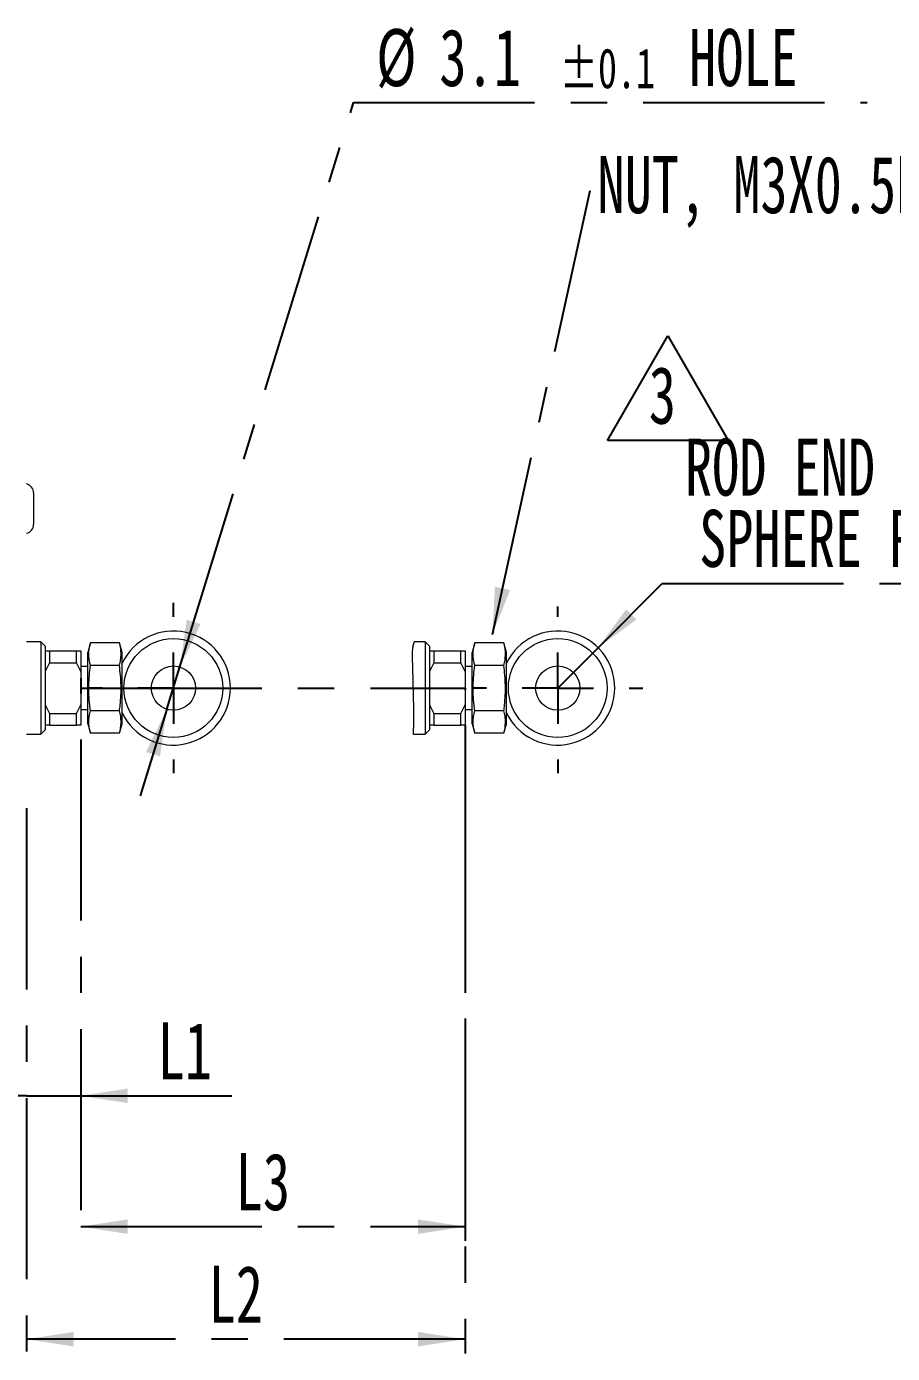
# Paper-space layout '시트2-ENG' of a CAD drawing. Header units: millimetres. Extents: x 5 to 415, y 5 to 292.
# Drawn here: x 175.1 to 235.9, y 133.9 to 226.9 of the extents above; entities that cross this region are included whole.
import ezdxf

# ---------------------------------------------------------------- set-up
doc = ezdxf.new("R2010")
doc.units = ezdxf.units.MM
doc.linetypes.add('CENTERX2', pattern=[20.32, 12.7, -2.54, 2.54, -2.54])
doc.layers.add('CENTER_LINE', color=7, linetype='CENTERX2')
doc.styles.add('SLDTEXTSTYLE0', font='TXT', dxfattribs={"width": 0.7})
doc.dimstyles.new('SLDDIMSTYLE0', dxfattribs={"dimtxt": 4, "dimasz": 3.302, "dimexe": 0, "dimexo": 0.0625, "dimgap": 1, "dimtad": 1, "dimrnd": 1e-09, "dimzin": 12, "dimdsep": 46, "dimtxsty": 'SLDTEXTSTYLE0', "dimsah": 1, "dimcen": 0.09, "dimadec": 0, "dimazin": 3, "dimtfac": 1, "dimtofl": 0, "dimtmove": 0, "dimatfit": 3, "dimfxl": 1, "dimfrac": 2, "dimtolj": 1, "dimtzin": 12, "dimarcsym": 0})
doc.dimstyles.new('SLDDIMSTYLE1', dxfattribs={"dimtxt": 4, "dimasz": 3.302, "dimexe": 0, "dimexo": 0.0625, "dimgap": 1, "dimtad": 1, "dimrnd": 1e-09, "dimzin": 12, "dimdsep": 46, "dimtxsty": 'SLDTEXTSTYLE0', "dimsah": 1, "dimcen": 0.09, "dimadec": 0, "dimazin": 3, "dimtfac": 1, "dimtmove": 0, "dimatfit": 0, "dimfxl": 1, "dimfrac": 2, "dimtolj": 1, "dimtzin": 12, "dimarcsym": 0})
doc.dimstyles.new('SLDDIMSTYLE4', dxfattribs={"dimtxt": 0.18, "dimasz": 3.302, "dimexe": 0, "dimexo": 0.0625, "dimgap": 0, "dimtad": 0, "dimtih": 1, "dimtoh": 1, "dimdec": 0, "dimrnd": 1e-09, "dimzin": 0, "dimdsep": 46, "dimtxsty": 'Standard', "dimsah": 1, "dimcen": 0.09, "dimadec": 0, "dimazin": 0, "dimtfac": 3.302, "dimtdec": 0, "dimtofl": 0, "dimtmove": 0, "dimatfit": 3, "dimfxl": 1, "dimfrac": 2, "dimtolj": 1, "dimtzin": 0, "dimarcsym": 0})
doc.dimstyles.new('SLDDIMSTYLE6', dxfattribs={"dimtxt": 4, "dimasz": 3.302, "dimexe": 0, "dimexo": 0.0625, "dimgap": 1, "dimtad": 0, "dimtih": 1, "dimtoh": 1, "dimrnd": 1e-09, "dimzin": 12, "dimdsep": 46, "dimtxsty": 'SLDTEXTSTYLE0', "dimsah": 1, "dimcen": 0, "dimadec": 0, "dimazin": 3, "dimtol": 1, "dimtp": 0.1, "dimtm": 0.1, "dimtfac": 1, "dimtmove": 0, "dimatfit": 3, "dimfxl": 1, "dimfrac": 2, "dimtolj": 1, "dimarcsym": 0})
doc.dimstyles.new('SLDDIMSTYLE9', dxfattribs={"dimtxt": 4, "dimasz": 3.302, "dimexe": 0, "dimexo": 0.0625, "dimgap": 1, "dimtad": 0, "dimtih": 1, "dimtoh": 1, "dimrnd": 1e-09, "dimzin": 12, "dimdsep": 46, "dimtxsty": 'SLDTEXTSTYLE0', "dimsah": 1, "dimcen": 0, "dimadec": 0, "dimazin": 3, "dimtfac": 1, "dimtofl": 0, "dimtmove": 0, "dimatfit": 3, "dimfxl": 1, "dimfrac": 2, "dimtolj": 1, "dimtzin": 12, "dimarcsym": 0})

# ---------------------------------------------------------------- blocks, each defined once
blk = doc.blocks.new('_D_24')
at = {"layer": 'CENTER_LINE'}
for p, q in [((178.921, 176.94), (178.921, 141.773)), ((205.88, 172.616), (205.88, 141.773)), ((178.921, 142.773), (205.88, 142.773))]:
    blk.add_line(p, q, dxfattribs=at)
for points in [[(178.921, 142.773), (182.223, 142.265), (182.223, 143.281)], [(205.88, 142.773), (202.578, 143.281), (202.578, 142.265)]]:
    blk.add_solid(points, dxfattribs=at)
at = {"layer": 'CENTER_LINE', "insert": (189.795, 147.929), "char_height": 4, "attachment_point": 1, "style": 'SLDTEXTSTYLE0'}
blk.add_mtext('L3', dxfattribs=at)
blk = doc.blocks.new('_D_25')
at = {"layer": 'CENTER_LINE'}
for p, q in [((205.88, 176.94), (205.88, 133.882)), ((175.121, 172.11), (175.121, 133.882)), ((205.88, 134.882), (175.121, 134.882))]:
    blk.add_line(p, q, dxfattribs=at)
for points in [[(175.121, 134.882), (178.423, 134.374), (178.423, 135.39)], [(205.88, 134.882), (202.578, 135.39), (202.578, 134.374)]]:
    blk.add_solid(points, dxfattribs=at)
at = {"layer": 'CENTER_LINE', "insert": (187.895, 140.038), "char_height": 4, "attachment_point": 1, "style": 'SLDTEXTSTYLE0'}
blk.add_mtext('L2', dxfattribs=at)
blk = doc.blocks.new('_D_33')
at = {"layer": 'CENTER_LINE'}
for p, q in [((178.921, 176.94), (178.921, 150.949)), ((175.121, 172.11), (175.121, 150.949)), ((175.121, 151.949), (168.771, 151.949)), ((175.121, 151.949), (178.921, 151.949)), ((178.921, 151.949), (189.531, 151.949))]:
    blk.add_line(p, q, dxfattribs=at)
for points in [[(175.121, 151.949), (171.819, 152.457), (171.819, 151.441)], [(178.921, 151.949), (182.223, 151.441), (182.223, 152.457)]]:
    blk.add_solid(points, dxfattribs=at)
at = {"layer": 'CENTER_LINE', "insert": (184.32, 157.105), "char_height": 4, "attachment_point": 1, "style": 'SLDTEXTSTYLE0'}
blk.add_mtext('L1', dxfattribs=at)
blk = doc.blocks.new('_D_36')
at = {"layer": 'CENTER_LINE'}
for p, q in [((185.877, 182.021), (198.06, 221.593)), ((198.06, 221.593), (234.081, 221.593)), ((184.965, 179.058), (185.877, 182.021)), ((184.965, 179.058), (183.096, 172.989))]:
    blk.add_line(p, q, dxfattribs=at)
for points in [[(185.877, 182.021), (187.334, 185.027), (186.363, 185.326)], [(184.965, 179.058), (183.508, 176.052), (184.479, 175.753)]]:
    blk.add_solid(points, dxfattribs=at)
at = {"layer": 'CENTER_LINE', "attachment_point": 1, "style": 'SLDTEXTSTYLE0'}
for s, insert, char_height in [('%%c', (199.647, 226.749), 4), ('3.1', (204.075, 226.749), 4), ('HOLE', (221.592, 226.749), 4), ('±0.1', (212.536, 225.4), 2.8)]:
    blk.add_mtext(s, dxfattribs=dict(at, insert=insert, char_height=char_height))
blk = doc.blocks.new('SW_NOTE_0_16')
at = {"layer": 'CENTER_LINE', "color": 0}
for p, q in [((-2.898, -0.008), (1.335, 7.325)), ((1.335, 7.325), (5.569, -0.008)), ((5.569, -0.008), (-2.898, -0.008))]:
    blk.add_line(p, q, dxfattribs=at)
at = {"layer": 'CENTER_LINE', "color": 0, "insert": (0, 5.156), "char_height": 4, "attachment_point": 1, "style": 'SLDTEXTSTYLE0'}
blk.add_mtext('3', dxfattribs=at)
blk = doc.blocks.new('SW_CENTERMARKSYMBOL_6')
at = {"layer": 'CENTER_LINE', "color": 0}
for p, q in [((0, 5), (0, 5.964)), ((0, 0), (0, 2.5)), ((-5, 0), (-5.964, 0)), ((0, 0), (-2.5, 0)), ((0, 0), (0, -2.5)), ((0, 0), (2.5, 0)), ((5, 0), (5.964, 0)), ((0, -5), (0, -5.964))]:
    blk.add_line(p, q, dxfattribs=at)
blk = doc.blocks.new('_D_51')
at = {"layer": 'CENTER_LINE'}
for p, q in [((215.208, 183.368), (219.716, 187.876)), ((219.716, 187.876), (261.686, 187.876)), ((212.38, 180.54), (215.208, 183.368))]:
    blk.add_line(p, q, dxfattribs=at)
blk.add_solid([(215.208, 183.368), (217.902, 185.344), (217.184, 186.062)], dxfattribs=at)
at = {"layer": 'CENTER_LINE', "char_height": 4, "attachment_point": 1, "style": 'SLDTEXTSTYLE0'}
for s, insert in [('ROD END TIP SUS', (221.303, 198.032)), ('SPHERE R4', (222.299, 193.032)), ('%%p', (249.433, 193.032)), ('0.1', (253.729, 193.032))]:
    blk.add_mtext(s, dxfattribs=dict(at, insert=insert))
blk = doc.blocks.new('SW_NOTE_0_21')
at = {"layer": 'CENTER_LINE', "color": 0, "insert": (0.514, 2.409), "char_height": 4, "attachment_point": 1, "style": 'SLDTEXTSTYLE0'}
blk.add_mtext('NUT, M3X0.5P', dxfattribs=at)
blk = doc.blocks.new('SW_CENTERMARKSYMBOL_11')
at = {"layer": 'CENTER_LINE', "color": 0}
for p, q in [((0, 5), (0, 5.721)), ((0, 0), (0, 2.5)), ((-5, 0), (-5.964, 0)), ((0, 0), (-2.5, 0)), ((0, 0), (0, -2.5)), ((0, 0), (2.5, 0)), ((5, 0), (5.964, 0)), ((0, -5), (0, -5.964))]:
    blk.add_line(p, q, dxfattribs=at)

psp = doc.layouts.new('시트2-ENG')

# ---------------------------------------------------------------- linework, layer by layer
at = {"color": 7, "linetype": 'Continuous', "lineweight": 18}
for p, q in [((175.621, 194.222), (175.621, 193.122)), ((175.621, 193.122), (175.621, 192.022)), ((176.121, 183.78), (175.121, 183.78)), ((176.421, 183.48), (176.121, 183.78)), ((176.121, 183.78), (176.121, 183.332)), ((176.121, 183.332), (176.121, 177.3)), ((176.421, 183.48), (176.421, 183.074)), ((179.602, 183.715), (179.421, 183.04)), ((181.64, 183.715), (179.602, 183.715)), ((181.821, 183.04), (181.64, 183.715)), ((203.08, 183.78), (202.308, 183.78)), ((203.38, 183.48), (203.08, 183.78)), ((203.08, 183.78), (203.08, 183.332)), ((203.08, 183.332), (203.08, 177.3)), ((203.38, 183.48), (203.38, 183.074)), ((206.561, 183.715), (206.38, 183.04)), ((208.599, 183.715), (206.561, 183.715)), ((208.78, 183.04), (208.599, 183.715)), ((176.421, 183.14), (176.721, 183.14)), ((176.421, 183.074), (176.421, 177.6)), ((176.721, 183.14), (176.721, 182.318)), ((176.721, 183.14), (178.621, 183.14)), ((178.621, 182.318), (178.621, 183.14)), ((178.621, 183.14), (178.921, 183.14)), ((178.921, 183.14), (178.921, 181.707)), ((179.421, 180.54), (179.421, 183.04)), ((181.821, 180.54), (181.821, 183.04)), ((203.38, 183.14), (203.68, 183.14)), ((203.38, 183.074), (203.38, 177.6)), ((203.68, 183.14), (203.68, 182.318)), ((203.68, 183.14), (205.58, 183.14)), ((205.58, 182.318), (205.58, 183.14)), ((205.58, 183.14), (205.88, 183.14)), ((205.88, 183.14), (205.88, 181.707)), ((206.38, 180.54), (206.38, 183.04)), ((208.78, 180.54), (208.78, 183.04)), ((176.721, 182.318), (176.421, 181.707)), ((176.721, 182.318), (178.621, 182.318)), ((178.921, 181.707), (178.621, 182.318)), ((179.421, 182.04), (178.921, 182.04)), ((178.921, 181.707), (178.921, 179.372)), ((181.64, 182.127), (179.602, 182.127)), ((203.68, 182.318), (203.38, 181.707)), ((203.68, 182.318), (205.58, 182.318)), ((205.88, 181.707), (205.58, 182.318)), ((206.38, 182.04), (205.88, 182.04)), ((205.88, 181.707), (205.88, 179.372)), ((208.599, 182.127), (206.561, 182.127)), ((179.421, 178.04), (179.421, 180.54)), ((181.821, 178.04), (181.821, 180.54)), ((206.38, 178.04), (206.38, 180.54)), ((208.78, 178.04), (208.78, 180.54)), ((176.421, 179.372), (176.721, 178.761)), ((176.721, 178.761), (178.621, 178.761)), ((176.721, 178.761), (176.721, 177.94)), ((178.621, 178.761), (178.921, 179.372)), ((178.621, 177.94), (178.621, 178.761)), ((178.921, 179.372), (178.921, 177.94)), ((178.921, 179.04), (179.421, 179.04)), ((181.64, 178.952), (179.602, 178.952)), ((203.38, 179.372), (203.68, 178.761)), ((203.68, 178.761), (205.58, 178.761)), ((203.68, 178.761), (203.68, 177.94)), ((205.58, 178.761), (205.88, 179.372)), ((205.58, 177.94), (205.58, 178.761)), ((205.88, 179.372), (205.88, 177.94)), ((205.88, 179.04), (206.38, 179.04)), ((208.599, 178.952), (206.561, 178.952)), ((176.721, 177.94), (176.421, 177.94)), ((176.721, 177.94), (178.621, 177.94)), ((178.921, 177.94), (178.621, 177.94)), ((179.421, 178.04), (179.602, 177.364)), ((181.64, 177.364), (181.821, 178.04)), ((203.68, 177.94), (203.38, 177.94)), ((203.68, 177.94), (205.58, 177.94)), ((205.88, 177.94), (205.58, 177.94)), ((206.38, 178.04), (206.561, 177.364)), ((208.599, 177.364), (208.78, 178.04)), ((175.121, 177.3), (176.121, 177.3)), ((176.121, 177.3), (176.421, 177.6)), ((181.64, 177.364), (179.602, 177.364)), ((202.238, 177.3), (203.08, 177.3)), ((203.08, 177.3), (203.38, 177.6)), ((208.599, 177.364), (206.561, 177.364))]:
    psp.add_line(p, q, dxfattribs=at)
at = {"color": 7, "linetype": 'Continuous', "lineweight": 18, "flags": 128}
psp.add_lwpolyline([(202.308, 183.78), (202.299, 183.753), (202.29, 183.726), (202.282, 183.699), (202.274, 183.672), (202.266, 183.645), (202.258, 183.618), (202.251, 183.591), (202.245, 183.566), (202.239, 183.541), (202.233, 183.516), (202.228, 183.491), (202.222, 183.465), (202.217, 183.44), (202.213, 183.415), (202.208, 183.39), (202.204, 183.364), (202.2, 183.339), (202.197, 183.313), (202.193, 183.288), (202.19, 183.258), (202.187, 183.228), (202.184, 183.198), (202.181, 183.168), (202.179, 183.137), (202.177, 183.106), (202.175, 183.075), (202.173, 183.044), (202.172, 183.014), (202.171, 182.983), (202.17, 182.953), (202.17, 182.922), (202.169, 182.892), (202.169, 182.848), (202.169, 182.805), (202.17, 182.761), (202.17, 182.717), (202.171, 182.674), (202.173, 182.612), (202.174, 182.549), (202.176, 182.487), (202.178, 182.425), (202.18, 182.363), (202.182, 182.301), (202.184, 182.239), (202.185, 182.177), (202.191, 181.982), (202.196, 181.787), (202.202, 181.585), (202.207, 181.384), (202.213, 181.183), (202.218, 180.982), (202.223, 180.781), (202.228, 180.581), (202.232, 180.381), (202.237, 180.198), (202.241, 180.015), (202.245, 179.832), (202.25, 179.65), (202.254, 179.468), (202.258, 179.287), (202.26, 179.2), (202.262, 179.113), (202.264, 179.026), (202.266, 178.939), (202.267, 178.851), (202.269, 178.764), (202.27, 178.677), (202.27, 178.616), (202.271, 178.556), (202.271, 178.496), (202.271, 178.435), (202.27, 178.374), (202.27, 178.313), (202.269, 178.252), (202.268, 178.191), (202.267, 178.136), (202.266, 178.081), (202.264, 178.025), (202.262, 177.97), (202.26, 177.914), (202.258, 177.859), (202.256, 177.804), (202.253, 177.748), (202.25, 177.693), (202.248, 177.648), (202.246, 177.604), (202.244, 177.56), (202.242, 177.515), (202.24, 177.471), (202.239, 177.437), (202.239, 177.402), (202.238, 177.368), (202.238, 177.334), (202.238, 177.3)], dxfattribs=at)
at = {"color": 7, "linetype": 'Continuous', "lineweight": 18}
for centre, radius in [((185.421, 180.54), 3.464), ((212.38, 180.54), 3.464), ((185.421, 180.54), 1.55), ((212.38, 180.54), 1.55)]:
    psp.add_circle(centre, radius, dxfattribs=at)
for centre, radius, start, end in [((174.971, 194.222), 0.65, 0, 76.65764), ((174.971, 192.022), 0.65, 283.34236, 0), ((185.421, 180.54), 4, 205.84193, 154.15807), ((212.38, 180.54), 4, 205.84192, 154.15808)]:
    psp.add_arc(centre, radius, start, end, dxfattribs=at)
for points, knots in [([(179.602, 182.127), (179.571, 182.258), (179.509, 182.519), (179.478, 182.916), (179.507, 183.316), (179.57, 183.582), (179.602, 183.715)], [0, 0, 0, 0, 0.247646, 0.49521, 0.747561, 1, 1, 1, 1]), ([(181.64, 182.127), (181.671, 182.258), (181.733, 182.519), (181.764, 182.916), (181.735, 183.316), (181.672, 183.582), (181.64, 183.715)], [0, 0, 0, 0, 0.247646, 0.49521, 0.747561, 1, 1, 1, 1]), ([(206.561, 182.127), (206.529, 182.257), (206.468, 182.516), (206.436, 182.916), (206.466, 183.319), (206.529, 183.582), (206.561, 183.715)], [0, 0, 0, 0, 0.2494008, 0.4952637, 0.7458209, 1, 1, 1, 1]), ([(208.599, 182.127), (208.63, 182.257), (208.691, 182.516), (208.723, 182.916), (208.693, 183.319), (208.63, 183.582), (208.599, 183.715)], [0, 0, 0, 0, 0.2494, 0.495264, 0.745821, 1, 1, 1, 1]), ([(179.602, 178.952), (179.585, 179.086), (179.511, 179.675), (179.452, 180.74), (179.552, 181.662), (179.602, 182.127)], [0, 0, 0, 0, 0.1269715, 0.560077, 1, 1, 1, 1]), ([(181.64, 178.952), (181.657, 179.086), (181.731, 179.675), (181.79, 180.74), (181.69, 181.662), (181.64, 182.127)], [0, 0, 0, 0, 0.1269715, 0.560077, 1, 1, 1, 1]), ([(206.561, 178.952), (206.544, 179.086), (206.47, 179.675), (206.411, 180.74), (206.51, 181.662), (206.561, 182.127)], [0, 0, 0, 0, 0.126971, 0.560077, 1, 1, 1, 1]), ([(208.599, 178.952), (208.615, 179.086), (208.69, 179.675), (208.748, 180.74), (208.649, 181.662), (208.599, 182.127)], [0, 0, 0, 0, 0.126971, 0.560077, 1, 1, 1, 1]), ([(179.602, 177.364), (179.571, 177.495), (179.509, 177.756), (179.478, 178.153), (179.507, 178.553), (179.57, 178.819), (179.602, 178.952)], [0, 0, 0, 0, 0.2476456, 0.4952095, 0.7475612, 1, 1, 1, 1]), ([(181.64, 177.364), (181.671, 177.495), (181.733, 177.756), (181.764, 178.153), (181.735, 178.553), (181.672, 178.819), (181.64, 178.952)], [0, 0, 0, 0, 0.247646, 0.49521, 0.747561, 1, 1, 1, 1]), ([(206.561, 177.364), (206.529, 177.494), (206.468, 177.753), (206.436, 178.153), (206.466, 178.556), (206.529, 178.819), (206.561, 178.952)], [0, 0, 0, 0, 0.249401, 0.495264, 0.745821, 1, 1, 1, 1]), ([(208.599, 177.364), (208.63, 177.494), (208.691, 177.753), (208.723, 178.153), (208.693, 178.556), (208.63, 178.819), (208.599, 178.952)], [0, 0, 0, 0, 0.249401, 0.495264, 0.745821, 1, 1, 1, 1])]:
    psp.add_open_spline(points, degree=3, knots=knots, dxfattribs=at)
at = {"layer": 'CENTER_LINE'}
for p, q in [((178.921, 181.241), (178.921, 180.154)), ((178.921, 180.54), (205.921, 180.54)), ((205.88, 180.54), (205.88, 180.421)), ((205.88, 177.94), (205.88, 173.616))]:
    psp.add_line(p, q, dxfattribs=at)

# ---------------------------------------------------------------- block references
for name, p in [('SW_NOTE_0_21', (214.652, 215.43)), ('SW_NOTE_0_16', (218.769, 197.916)), ('SW_CENTERMARKSYMBOL_6', (185.421, 180.54)), ('SW_CENTERMARKSYMBOL_11', (212.38, 180.54))]:
    psp.add_blockref(name, p, dxfattribs=at)

# ---------------------------------------------------------------- dimensions: what is measured, and where the dimension line sits
dim = psp.add_diameter_dim_2p(p1=(185.877, 182.021), p2=(184.965, 179.058), text='<> HOLE', dimstyle='SLDDIMSTYLE6', dxfattribs=at)
dim.commit()
dim.dimension.update_dxf_attribs({"geometry": '_D_36', "text_midpoint": (216.864, 224.423), "dimtype": 163})
dim = psp.add_radius_dim(center=(212.38, 180.54), mpoint=(215.208, 183.368), text='ROD END TIP SUS\\PSPHERE R4 %%p 0.1', dimstyle='SLDDIMSTYLE9', dxfattribs=at)
dim.commit()
dim.dimension.update_dxf_attribs({"geometry": '_D_51', "text_midpoint": (241.495, 192.706), "dimtype": 164})
dim = psp.add_linear_dim(base=(178.921, 151.949), p1=(175.121, 173.11), p2=(178.921, 177.94), text='L1', dimstyle='SLDDIMSTYLE1', dxfattribs=at)
dim.commit()
dim.dimension.update_dxf_attribs({"geometry": '_D_33', "text_midpoint": (186.926, 151.949), "dimtype": 160})
for base, p1, p2, picture, middle in [((175.121, 134.882), (205.88, 177.94), (175.121, 173.11), '_D_25', (190.5, 134.882)), ((205.88, 142.773), (178.921, 177.94), (205.88, 173.616), '_D_24', (192.4, 142.773))]:
    dim = psp.add_linear_dim(base=base, p1=p1, p2=p2, dimstyle='SLDDIMSTYLE0', dxfattribs=at)
    dim.commit()
    dim.dimension.update_dxf_attribs({"geometry": picture, "text_midpoint": middle, "dimtype": 160})

# ---------------------------------------------------------------- leaders
psp.add_leader([(207.796, 184.3), (214.652, 215.43)], dimstyle='SLDDIMSTYLE4', dxfattribs=at)

doc.saveas('drawing.dxf')
